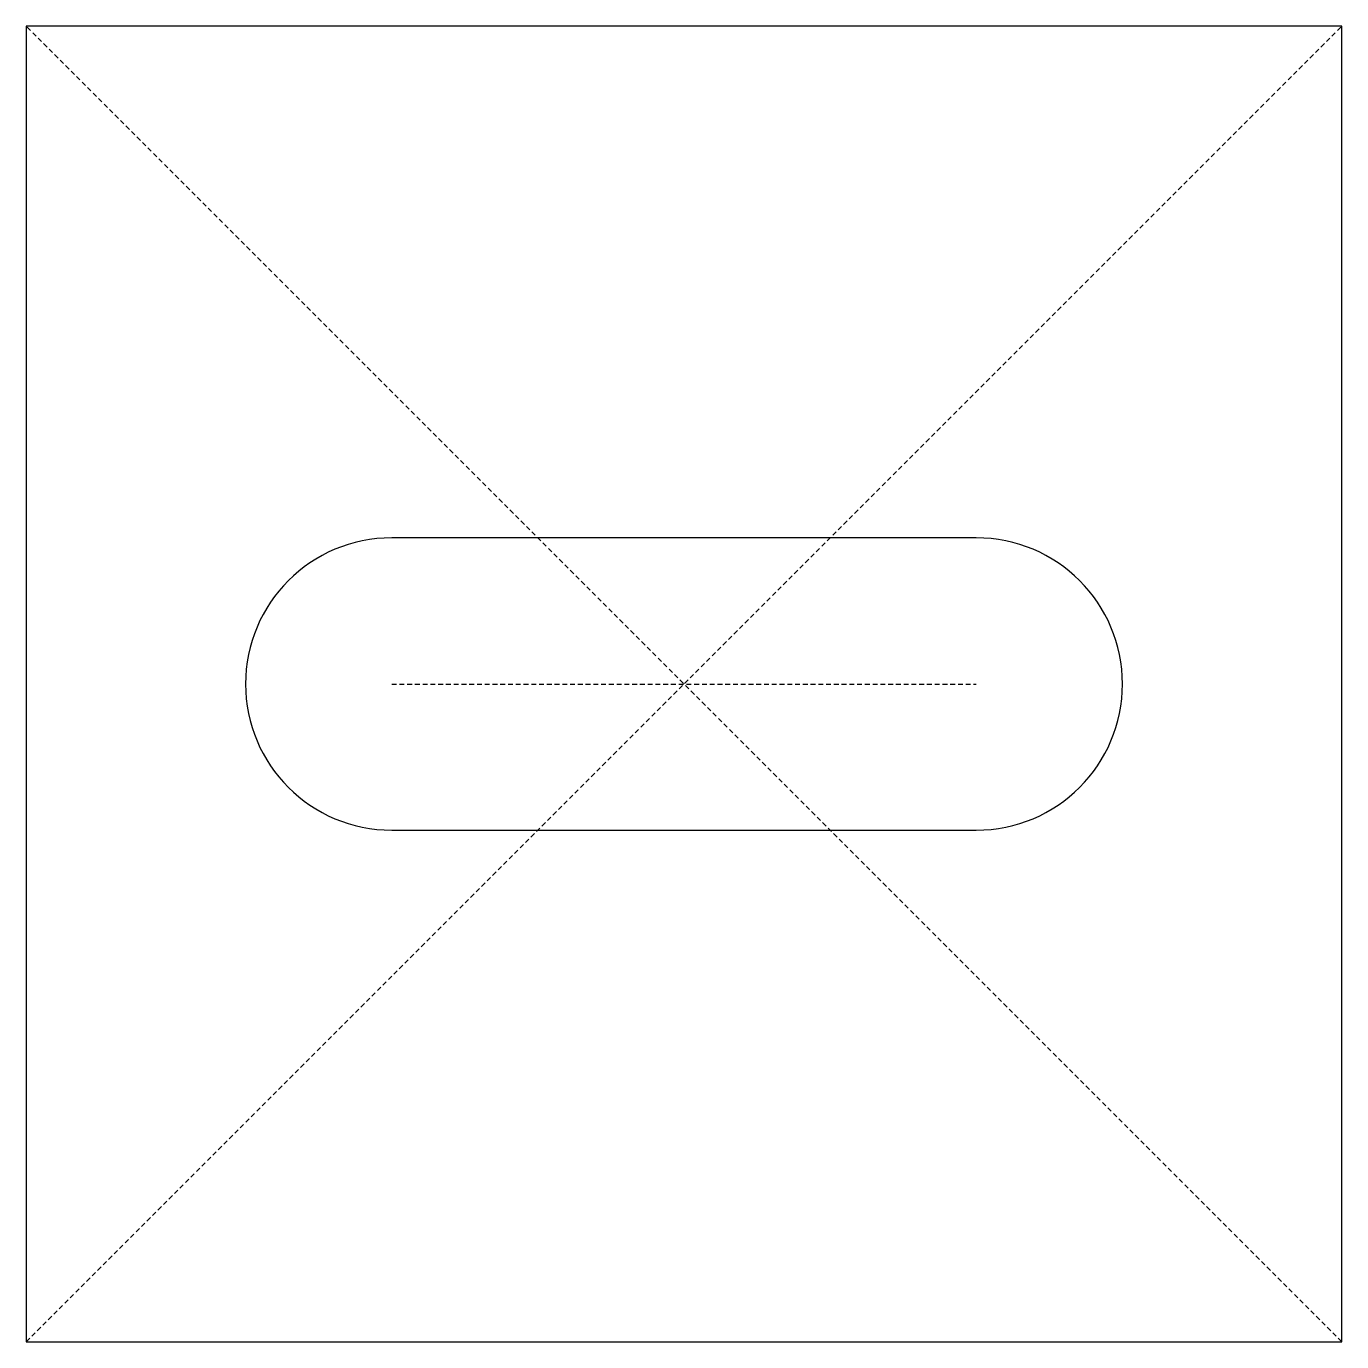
# Model space of a CAD drawing. Header units: millimetres. Extents: x -22.5 to 22.5, y -22.5 to 22.5.
import ezdxf

# ---------------------------------------------------------------- set-up
doc = ezdxf.new("R2010")
doc.units = ezdxf.units.MM
doc.linetypes.add('DASHED', pattern=[0.2067, 0.1654, -0.0413])

msp = doc.modelspace()

# ---------------------------------------------------------------- linework, layer by layer
at = {"color": 190, "linetype": 'DASHED', "lineweight": 25, "true_color": 0x8018ff}
for p, q in [((-22.5, -22.5), (22.5, 22.5)), ((22.5, -22.5), (-22.5, 22.5)), ((-10, 0), (10, 0))]:
    msp.add_line(p, q, dxfattribs=at)
msp.add_lwpolyline([(-22.5, -22.5), (22.5, -22.5), (22.5, 22.5), (-22.5, 22.5)], close=True)
msp.add_lwpolyline([(-10, -5), (10, -5, 1), (10, 5), (-10, 5, 1)], format="xyb", close=True)

doc.saveas('drawing.dxf')
